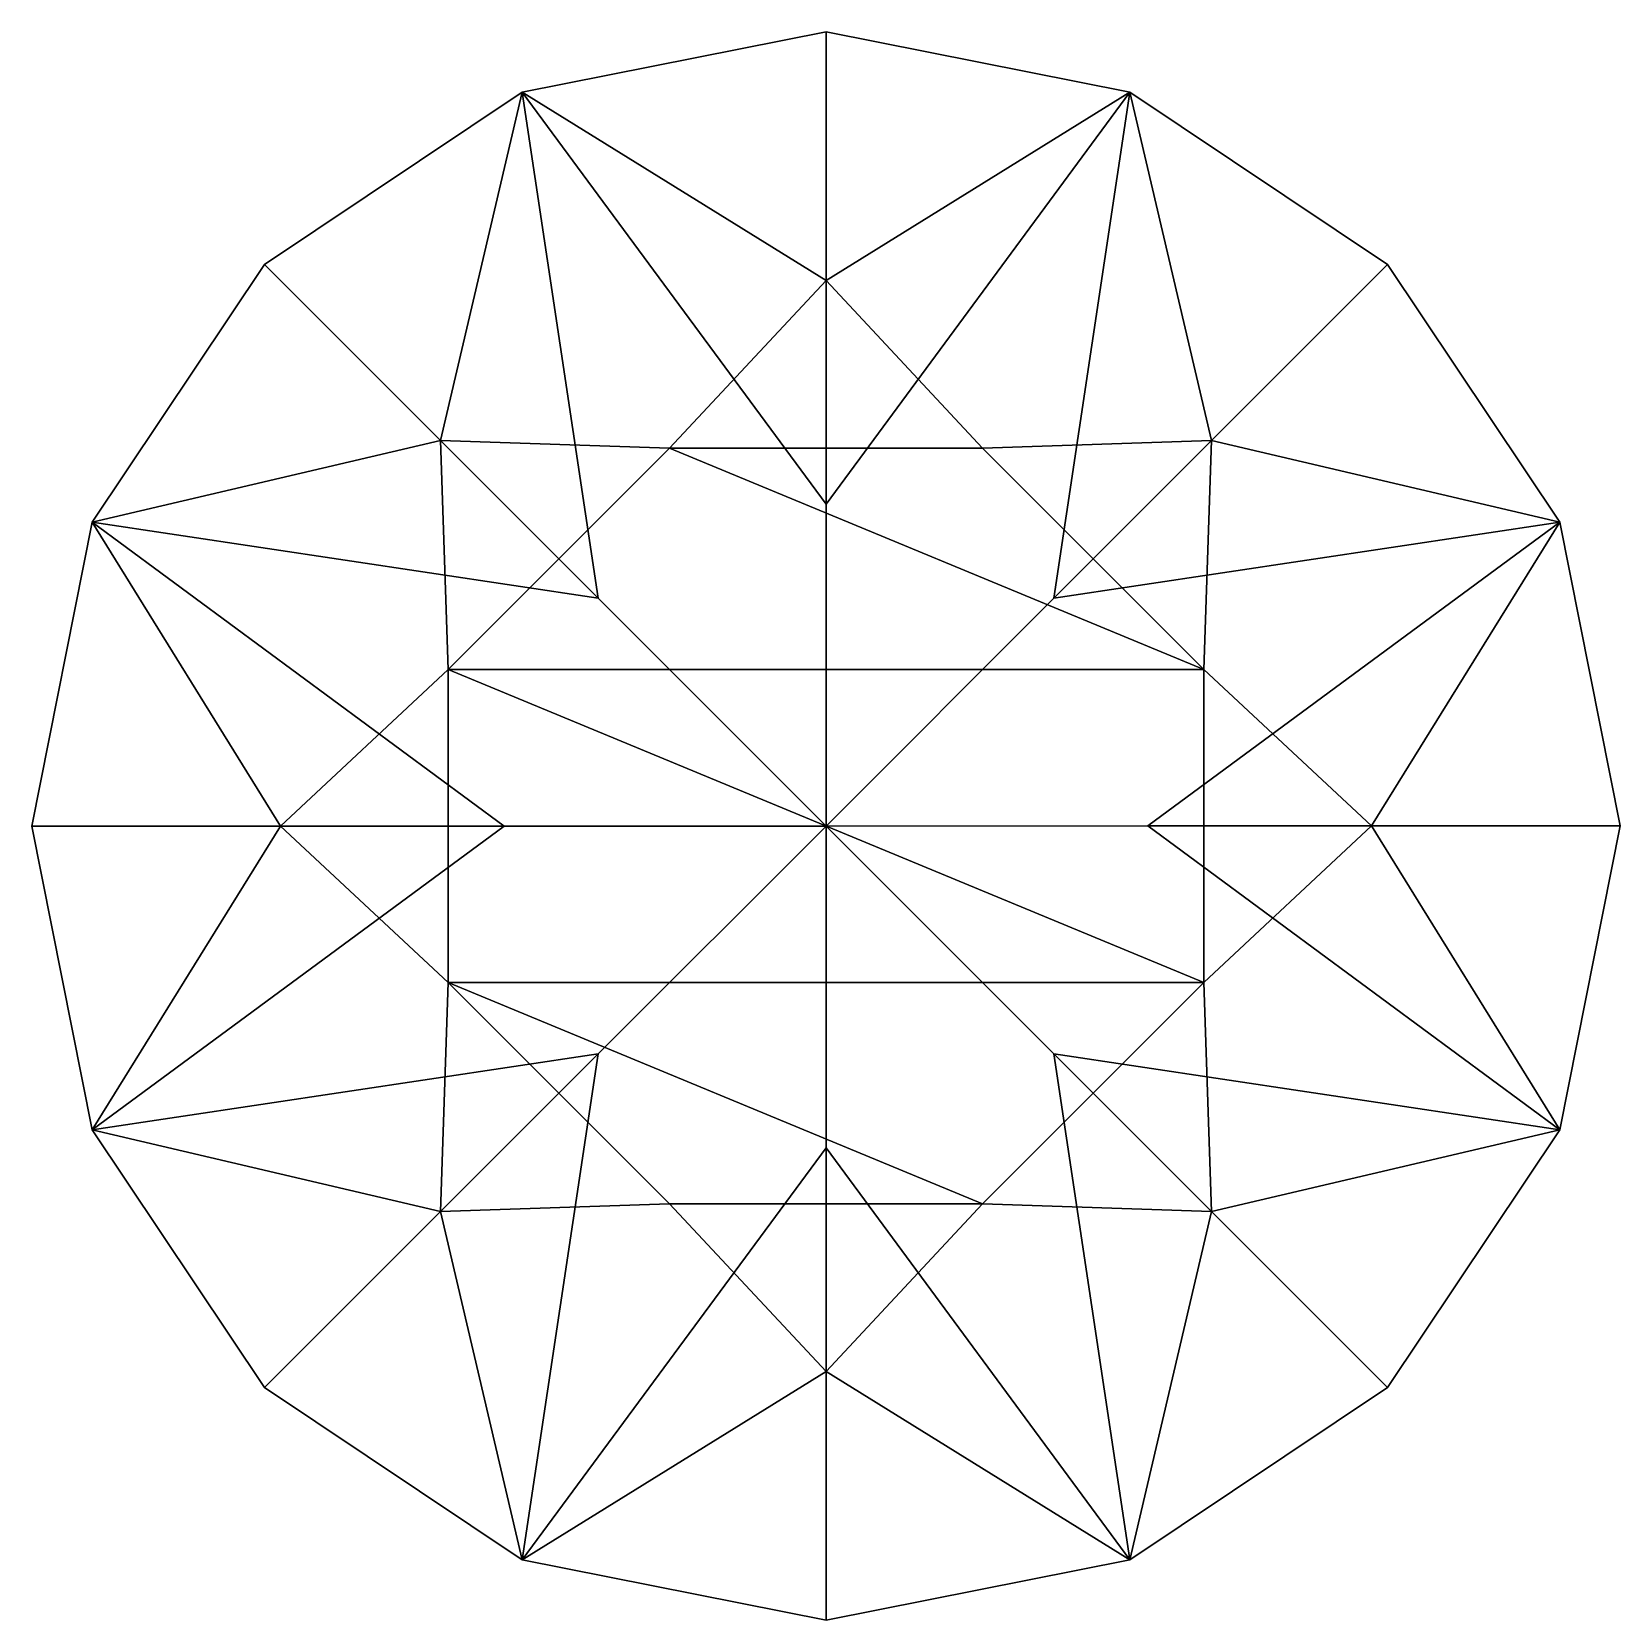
# Model space of a CAD drawing. Extents: x -2 to 2, y -2 to 2.
import ezdxf

# ---------------------------------------------------------------- set-up
doc = ezdxf.new("R2010")
doc.units = 0
doc.layers.add('Cylinder', color=15, linetype='CONTINUOUS')

msp = doc.modelspace()

# ---------------------------------------------------------------- linework, layer by layer
at = {"layer": 'Cylinder', "color": 0}
for points in [[(0, 1.999999, 0.060185), (0, 1.999999, 0.124233), (-0.765367, 1.847758, 0.124233), (-0.765367, 1.847758, 0.060185)], [(0.765367, 1.847759, 0.060185), (0.765367, 1.847759, 0.124233), (0, 1.999999, 0.124233), (0, 1.999999, 0.060185)], [(-0.765367, 1.847758, 0.060185), (-0.765367, 1.847758, 0.124233), (-1.414213, 1.414212, 0.124233), (-1.414213, 1.414212, 0.060185)], [(1.414213, 1.414214, 0.060184), (1.414213, 1.414214, 0.124233), (0.765367, 1.847759, 0.124233), (0.765367, 1.847759, 0.060185)], [(-1.414213, 1.414212, 0.060185), (-1.414213, 1.414212, 0.124233), (-1.847759, 0.765366, 0.124233), (-1.847759, 0.765366, 0.060185)], [(1.847759, 0.765367, 0.060184), (1.847759, 0.765367, 0.124234), (1.414213, 1.414214, 0.124233), (1.414213, 1.414214, 0.060184)], [(-1.847759, 0.765366, 0.060185), (-1.847759, 0.765366, 0.124233), (-2, -0.000001, 0.124234), (-2, -0.000001, 0.060184)], [(2, 0.000001, 0.060184), (2, 0.000001, 0.124234), (1.847759, 0.765367, 0.124234), (1.847759, 0.765367, 0.060184)], [(1.847759, -0.765366, 0.060184), (1.847759, -0.765366, 0.124234), (2, 0.000001, 0.124234), (2, 0.000001, 0.060184)], [(-2, -0.000001, 0.060184), (-2, -0.000001, 0.124234), (-1.847759, -0.765367, 0.124234), (-1.847759, -0.765367, 0.060184)], [(-1.847759, -0.765367, 0.060184), (-1.847759, -0.765367, 0.124234), (-1.414213, -1.414214, 0.124233), (-1.414213, -1.414214, 0.060184)], [(1.414213, -1.414212, 0.060184), (1.414213, -1.414212, 0.124234), (1.847759, -0.765366, 0.124234), (1.847759, -0.765366, 0.060184)], [(-1.414213, -1.414214, 0.060184), (-1.414213, -1.414214, 0.124233), (-0.765367, -1.847759, 0.124233), (-0.765367, -1.847759, 0.060184)], [(0.765367, -1.847758, 0.060184), (0.765367, -1.847758, 0.124233), (1.414213, -1.414212, 0.124234), (1.414213, -1.414212, 0.060184)], [(-0.765367, -1.847759, 0.060184), (-0.765367, -1.847759, 0.124233), (0, -1.999999, 0.124233), (0, -1.999999, 0.060184)], [(0, -1.999999, 0.060184), (0, -1.999999, 0.124233), (0.765367, -1.847758, 0.124233), (0.765367, -1.847758, 0.060184)]]:
    msp.add_3dface(points, dxfattribs=at)
at = {"layer": 'Cylinder', "color": 1}
for points in [[(-0.765367, 1.847758, 0.060185), (0, 0.810846, -1.106119), (0, 1.999999, 0.060185)], [(0, 1.373411, 0.783255), (-0.765367, 1.847758, 0.124233), (0, 1.999999, 0.124233)], [(0, 0.810846, -1.106119), (0.765367, 1.847759, 0.060185), (0, 1.999999, 0.060185)], [(0.765367, 1.847759, 0.124233), (0, 1.373411, 0.783255), (0, 1.999999, 0.124233)], [(-0.573353, 0.573353, -1.106122), (-0.765367, 1.847758, 0.060185), (-1.414213, 1.414212, 0.060185)], [(-0.765367, 1.847758, 0.124233), (-0.971147, 0.971146, 0.783258), (-1.414213, 1.414212, 0.124233)], [(-0.971147, 0.971146, 0.783258), (-0.765367, 1.847758, 0.124233), (0, 1.373411, 0.783255), (-0.394142, 0.951795, 0.998174)], [(-0.573353, 0.573353, -1.106122), (0, 0, -1.804689), (0, 0.810846, -1.106119), (-0.765367, 1.847758, 0.060185)], [(0, 0.810846, -1.106119), (0, 0, -1.804689), (0.573354, 0.573355, -1.10612), (0.765367, 1.847759, 0.060185)], [(0, 1.373411, 0.783255), (0.765367, 1.847759, 0.124233), (0.971147, 0.971147, 0.783258), (0.394323, 0.951721, 0.998173)], [(0.765367, 1.847759, 0.060185), (0.573354, 0.573355, -1.10612), (1.414213, 1.414214, 0.060184)], [(0.971147, 0.971147, 0.783258), (0.765367, 1.847759, 0.124233), (1.414213, 1.414214, 0.124233)], [(-1.847759, 0.765366, 0.060185), (-0.573353, 0.573353, -1.106122), (-1.414213, 1.414212, 0.060185)], [(-0.971147, 0.971146, 0.783258), (-1.847759, 0.765366, 0.124233), (-1.414213, 1.414212, 0.124233)], [(0.573354, 0.573355, -1.10612), (1.847759, 0.765367, 0.060184), (1.414213, 1.414214, 0.060184)], [(1.847759, 0.765367, 0.124234), (0.971147, 0.971147, 0.783258), (1.414213, 1.414214, 0.124233)], [(-0.394142, 0.951795, 0.998174), (0, 1.373411, 0.783255), (0.394323, 0.951721, 0.998173)], [(-1.847759, 0.765366, 0.124233), (-0.971147, 0.971146, 0.783258), (-0.951796, 0.394142, 0.998174), (-1.373409, -0.000001, 0.783259)], [(-0.951796, 0.394142, 0.998174), (-0.971147, 0.971146, 0.783258), (-0.394142, 0.951795, 0.998174)], [(0.394323, 0.951721, 0.998173), (0.971147, 0.971147, 0.783258), (0.951796, 0.394142, 0.998174)], [(0.971147, 0.971147, 0.783258), (1.847759, 0.765367, 0.124234), (1.373411, 0.000001, 0.783257), (0.951796, 0.394142, 0.998174)], [(-0.394142, 0.951795, 0.998174), (0.951796, 0.394142, 0.998174), (-0.951796, 0.394142, 0.998174)], [(0.394323, 0.951721, 0.998173), (0.951796, 0.394142, 0.998174), (-0.394142, 0.951795, 0.998174)], [(-0.810844, 0, -1.106121), (-1.847759, 0.765366, 0.060185), (-2, -0.000001, 0.060184)], [(-1.847759, 0.765366, 0.124233), (-1.373409, -0.000001, 0.783259), (-2, -0.000001, 0.124234)], [(-1.847759, 0.765366, 0.060185), (-0.810844, 0, -1.106121), (0, 0, -1.804689), (-0.573353, 0.573353, -1.106122)], [(0.573354, 0.573355, -1.10612), (0, 0, -1.804689), (0.810842, 0.000001, -1.106123), (1.847759, 0.765367, 0.060184)], [(1.847759, 0.765367, 0.060184), (0.810842, 0.000001, -1.106123), (2, 0.000001, 0.060184)], [(1.373411, 0.000001, 0.783257), (1.847759, 0.765367, 0.124234), (2, 0.000001, 0.124234)], [(-0.951797, -0.394142, 0.998174), (-1.373409, -0.000001, 0.783259), (-0.951796, 0.394142, 0.998174)], [(-0.951796, 0.394142, 0.998174), (0.951722, -0.394321, 0.998174), (-0.951797, -0.394142, 0.998174)], [(0.951796, 0.394142, 0.998174), (0.951722, -0.394321, 0.998174), (-0.951796, 0.394142, 0.998174)], [(0.951796, 0.394142, 0.998174), (1.373411, 0.000001, 0.783257), (0.951722, -0.394321, 0.998174)], [(-1.847759, -0.765367, 0.060184), (-0.810844, 0, -1.106121), (-2, -0.000001, 0.060184)], [(-0.573351, -0.57335, -1.106125), (0, 0, -1.804689), (-0.810844, 0, -1.106121), (-1.847759, -0.765367, 0.060184)], [(0, -0.81084, -1.106125), (0, 0, -1.804689), (-0.573351, -0.57335, -1.106125), (-0.765367, -1.847759, 0.060184)], [(0.810842, 0.000001, -1.106123), (0, 0, -1.804689), (0.573351, -0.57335, -1.106125), (1.847759, -0.765366, 0.060184)], [(0.573351, -0.57335, -1.106125), (0, 0, -1.804689), (0, -0.81084, -1.106125), (0.765367, -1.847758, 0.060184)], [(0.810842, 0.000001, -1.106123), (1.847759, -0.765366, 0.060184), (2, 0.000001, 0.060184)], [(1.373411, 0.000001, 0.783257), (1.847759, -0.765366, 0.124234), (0.971148, -0.971147, 0.783257), (0.951722, -0.394321, 0.998174)], [(1.847759, -0.765366, 0.124234), (1.373411, 0.000001, 0.783257), (2, 0.000001, 0.124234)], [(-1.373409, -0.000001, 0.783259), (-1.847759, -0.765367, 0.124234), (-2, -0.000001, 0.124234)], [(-0.971148, -0.971148, 0.783257), (-1.847759, -0.765367, 0.124234), (-1.373409, -0.000001, 0.783259), (-0.951797, -0.394142, 0.998174)], [(-0.394322, -0.951721, 0.998174), (-0.971148, -0.971148, 0.783257), (-0.951797, -0.394142, 0.998174)], [(-0.951797, -0.394142, 0.998174), (0.394142, -0.951796, 0.998174), (-0.394322, -0.951721, 0.998174)], [(0.951722, -0.394321, 0.998174), (0.394142, -0.951796, 0.998174), (-0.951797, -0.394142, 0.998174)], [(0.951722, -0.394321, 0.998174), (0.971148, -0.971147, 0.783257), (0.394142, -0.951796, 0.998174)], [(-0.573351, -0.57335, -1.106125), (-1.847759, -0.765367, 0.060184), (-1.414213, -1.414214, 0.060184)], [(-0.765367, -1.847759, 0.060184), (-0.573351, -0.57335, -1.106125), (-1.414213, -1.414214, 0.060184)], [(1.847759, -0.765366, 0.060184), (0.573351, -0.57335, -1.106125), (1.414213, -1.414212, 0.060184)], [(0.573351, -0.57335, -1.106125), (0.765367, -1.847758, 0.060184), (1.414213, -1.414212, 0.060184)], [(-1.847759, -0.765367, 0.124234), (-0.971148, -0.971148, 0.783257), (-1.414213, -1.414214, 0.124233)], [(0.971148, -0.971147, 0.783257), (1.847759, -0.765366, 0.124234), (1.414213, -1.414212, 0.124234)], [(0, -0.81084, -1.106125), (-0.765367, -1.847759, 0.060184), (0, -1.999999, 0.060184)], [(0.765367, -1.847758, 0.060184), (0, -0.81084, -1.106125), (0, -1.999999, 0.060184)], [(0, -1.373411, 0.783256), (-0.765367, -1.847759, 0.124233), (-0.971148, -0.971148, 0.783257), (-0.394322, -0.951721, 0.998174)], [(0.394142, -0.951796, 0.998174), (0, -1.373411, 0.783256), (-0.394322, -0.951721, 0.998174)], [(0.971148, -0.971147, 0.783257), (0.765367, -1.847758, 0.124233), (0, -1.373411, 0.783256), (0.394142, -0.951796, 0.998174)], [(-0.971148, -0.971148, 0.783257), (-0.765367, -1.847759, 0.124233), (-1.414213, -1.414214, 0.124233)], [(0.765367, -1.847758, 0.124233), (0.971148, -0.971147, 0.783257), (1.414213, -1.414212, 0.124234)], [(-0.765367, -1.847759, 0.124233), (0, -1.373411, 0.783256), (0, -1.999999, 0.124233)], [(0, -1.373411, 0.783256), (0.765367, -1.847758, 0.124233), (0, -1.999999, 0.124233)]]:
    msp.add_3dface(points, dxfattribs=at)

doc.saveas('drawing.dxf')
